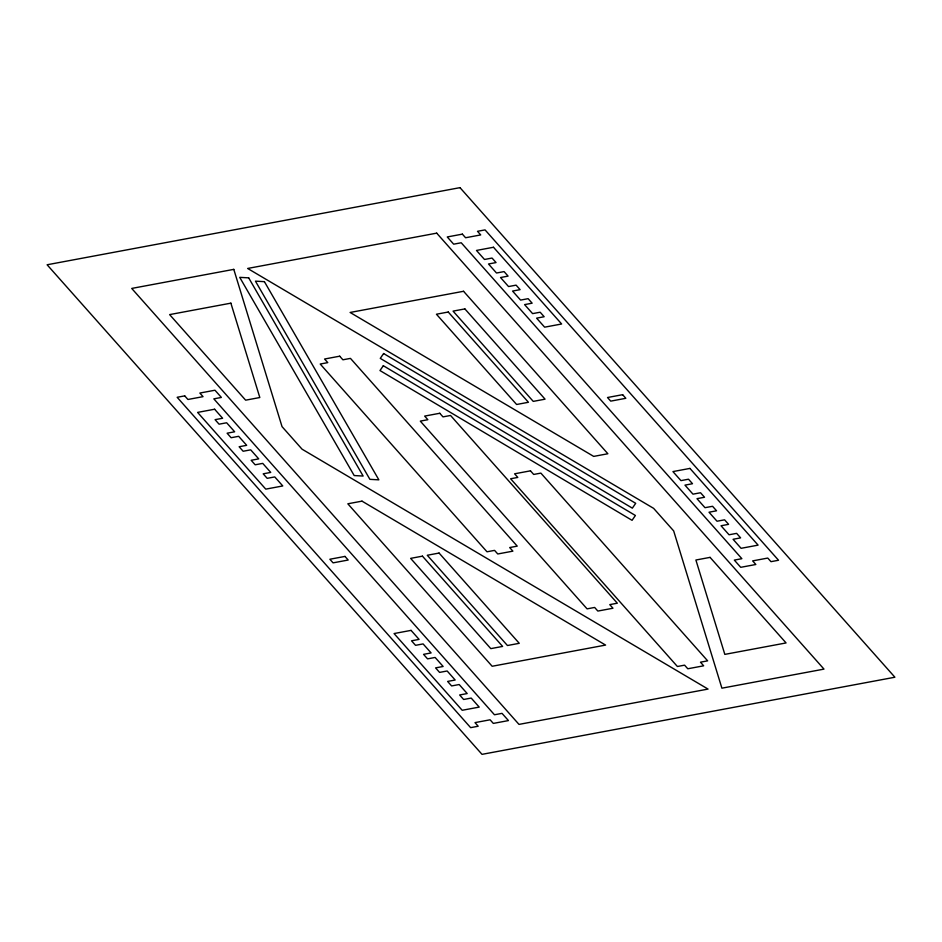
<?xml version="1.0" encoding="UTF-8"?>
<svg xmlns="http://www.w3.org/2000/svg" width="942" height="942" viewBox="0 0 942 942"><rect width="100%" height="100%" fill="white"/><g stroke="black" fill="none" stroke-linecap="round" stroke-linejoin="round"><path stroke-width="1.41" d="M383.618 353.533L380.274 358.372L632.353 508.15L635.697 503.311L383.618 353.533M383.323 365.72L379.979 370.547L632.058 520.325L635.403 515.486L383.323 365.72M459.99 187.646L47.1 264.773L482.01 754.354L894.9 677.227L459.99 187.646M233.793 269.365L131.715 288.429L518.995 724.398L708.043 689.085L302.076 449.193L282.035 426.632L233.793 269.365M436.699 233.145L247.652 268.458L653.618 508.35L673.671 530.911L721.902 688.178L823.991 669.114L436.699 233.145M462.381 234.134L447.25 236.96L453.667 244.178L461.227 242.765L741.872 558.688L734.313 560.101L740.73 567.32L755.849 564.493L752.646 560.89L767.765 558.064L770.98 561.668L778.539 560.255L485.059 229.895L477.5 231.308L480.714 234.923L465.583 237.749L462.381 234.134M493.49 247.263L476.475 250.442L484.494 259.474L492.054 258.061L496.057 262.571L488.498 263.984L496.516 273.015L504.076 271.602L508.091 276.112L500.532 277.525L508.55 286.556L516.11 285.143L520.114 289.653L512.554 291.066L520.573 300.086L528.132 298.673L532.148 303.194L524.588 304.607L532.607 313.627L540.166 312.214L544.17 316.736L536.61 318.149L544.629 327.168L561.644 323.989L493.49 247.263M230.872 303.159L169.619 314.604L245.638 400.173L259.815 397.524L230.872 303.159M463.546 291.278L350.118 312.461L593.696 456.399L607.873 453.75L463.546 291.278M448.251 312.026L436.429 314.228L516.616 404.495L528.438 402.281L448.251 312.026M464.889 308.917L453.067 311.119L533.254 401.386L545.065 399.173L464.889 308.917M339.697 356.194L324.566 359.02L327.781 362.623L320.209 364.036L487.002 551.788L494.562 550.375L497.765 553.978L512.895 551.152L509.681 547.549L517.24 546.136L350.459 358.384L342.9 359.797L339.697 356.194M184.726 395.875L177.155 397.288L470.635 727.648L478.195 726.235L474.992 722.62L490.111 719.794L493.314 723.409L508.445 720.583L502.027 713.365L494.468 714.766L213.822 398.855L221.382 397.442L214.964 390.223L199.845 393.05L203.048 396.653L187.929 399.479L184.726 395.875M214.611 409.228L197.596 412.408L265.762 489.133L282.777 485.954L274.758 476.923L267.187 478.336L263.183 473.826L270.743 472.413L262.724 463.382L255.164 464.795L251.161 460.285L258.72 458.872L250.702 449.84L243.142 451.253L239.127 446.743L246.686 445.33L238.667 436.311L231.108 437.724L227.104 433.202L234.664 431.789L226.645 422.77L219.086 424.183L215.07 419.661L222.63 418.26L214.611 409.228M439.773 413.267L424.654 416.093L427.856 419.708L420.297 421.121L587.078 608.862L594.638 607.449L597.84 611.064L612.971 608.238L609.757 604.623L617.328 603.21L450.547 415.469L442.976 416.882L439.773 413.267M622.638 394.686L607.508 397.512L610.722 401.127L625.841 398.301L622.638 394.686M361.999 501.144L347.822 503.793L492.16 666.265L605.588 645.082L361.999 501.144M530.476 470.835L514.591 473.802L517.806 477.417L510.623 478.76L677.404 666.5L684.587 665.158L687.79 668.773L703.674 665.806L700.471 662.191L707.654 660.848L540.873 473.108L533.69 474.45L530.476 470.835M689.944 468.41L672.929 471.589L680.948 480.62L688.508 479.207L692.511 483.717L684.952 485.13L692.971 494.161L700.53 492.748L704.545 497.258L696.986 498.671L704.993 507.691L712.564 506.29L716.568 510.8L709.008 512.212L717.027 521.232L724.586 519.819L728.602 524.341L721.03 525.754L729.049 534.773L736.62 533.36L740.624 537.87L733.064 539.283L741.083 548.315L758.098 545.135L689.944 468.41M344.984 556.416L329.853 559.242L333.068 562.857L348.187 560.031L344.984 556.416M422.44 556.157L410.63 558.37L490.806 648.626L502.628 646.424L422.44 556.157M439.078 553.048L427.268 555.262L507.444 645.517L519.266 643.315L439.078 553.048M710.068 557.37L695.891 560.019L724.822 654.384L786.075 642.939L710.068 557.37M411.065 630.375L394.05 633.554L462.204 710.28L479.219 707.101L471.2 698.069L463.641 699.482L459.637 694.972L467.197 693.559L459.178 684.528L451.618 685.941L447.603 681.431L455.174 680.018L447.156 670.987L439.584 672.4L435.581 667.89L443.14 666.477L435.122 657.457L427.562 658.87L423.547 654.349L431.118 652.936L423.099 643.916L415.54 645.329L411.524 640.807L419.084 639.394L411.065 630.375M248.688 277.855L239.727 277.348L354.18 475.545L363.141 476.051L248.688 277.855M264.408 281.658L255.447 281.152L369.9 479.337L378.861 479.843L264.408 281.658"/></g></svg>
